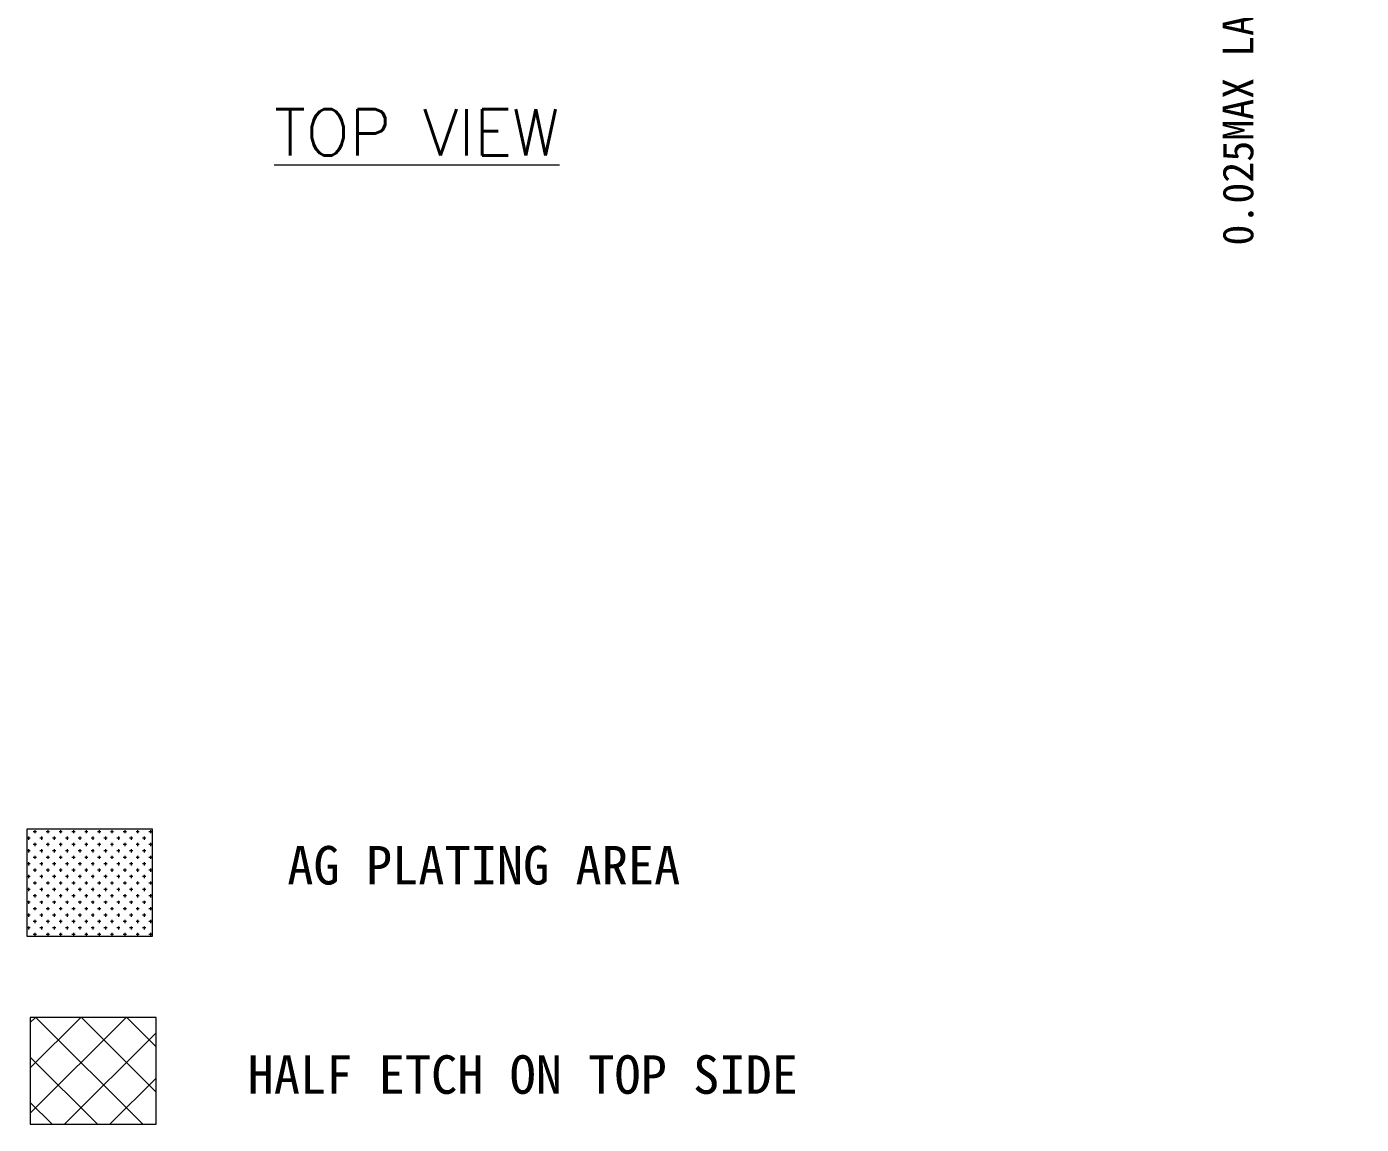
# Model space of a CAD drawing. Extents: x 17.2 to 26, y -9.2 to 3.4.
# Drawn here: x 20.79 to 25.98, y -9.16 to -4.89 of the extents above; entities that cross this region are included whole.
import ezdxf
from ezdxf.enums import TextEntityAlignment as Align

# ---------------------------------------------------------------- set-up
doc = ezdxf.new("R2010")
doc.units = 0
doc.header["$LTSCALE"] = 5
doc.header["$MEASUREMENT"] = 0
doc.header["$PDMODE"] = 3
doc.linetypes.add('0', pattern=[0])
doc.layers.get('Defpoints').update_dxf_attribs({"linetype": 'CONTINUOUS'})
for name, color, linetype in [('1', 7, 'CONTINUOUS'), ('PLATING', 3, 'CONTINUOUS'), ('标注', 4, '0')]:
    doc.layers.add(name, color=color, linetype=linetype)
doc.layers.add('ETCH', color=4, linetype='CONTINUOUS', lineweight=15)
doc.styles.add('SIMPLEX', font='SIMPLEX')
doc.styles.get("Standard").update_dxf_attribs({"font": 'romans.shx', "bigfont": 'bigfont.shx'})
doc.styles.add('宋体', font='SimSun.ttf')
doc.dimstyles.new('Standard$0', dxfattribs={"dimtxt": 0.08, "dimasz": 0.08, "dimexe": 0.0266, "dimexo": 0.0266, "dimgap": 0.0266, "dimtad": 0, "dimdec": 3, "dimzin": 1, "dimdsep": 46, "dimtxsty": 'STANDARD', "dimcen": 0, "dimclrd": 256, "dimclre": 256, "dimclrt": 256, "dimadec": 0, "dimazin": 1, "dimtm": 1.25, "dimtfac": 1, "dimtdec": 3, "dimtmove": 0, "dimatfit": 0, "dimfxl": 1, "dimtolj": 1, "dimtzin": 0, "dimlwd": -1, "dimlwe": -1, "dimarcsym": 0})

# ---------------------------------------------------------------- blocks, each defined once
blk = doc.blocks.new('*D31')
at = {"layer": 'Defpoints', "color": 0, "transparency": 16777216}
for p in [(-6598.6365, -1056.2968), (-6598.6192, -1056.2718), (-6596.4991, -1056.2718)]:
    blk.add_point(p, dxfattribs=at)
at = {"layer": 'ETCH', "linetype": 'Continuous', "transparency": 16777216}
for p, q in [((-6596.4991, -1056.1918), (-6596.4991, -1056.1118)), ((-6598.6099, -1056.2968), (-6596.4725, -1056.2968)), ((-6598.5926, -1056.2718), (-6596.4725, -1056.2718)), ((-6596.4991, -1056.2968), (-6596.4991, -1056.2718)), ((-6596.4991, -1056.3768), (-6596.4991, -1056.4568))]:
    blk.add_line(p, q, dxfattribs=at)
at = {"layer": 'ETCH', "transparency": 16777216}
for points in [[(-6596.5125, -1056.1918), (-6596.4858, -1056.1918), (-6596.4991, -1056.2718)], [(-6596.4858, -1056.3768), (-6596.5125, -1056.3768), (-6596.4991, -1056.2968)]]:
    blk.add_solid(points, dxfattribs=at)
at = {"layer": 'ETCH', "transparency": 16777216, "insert": (-6596.4991, -1057.6348), "char_height": 0.12, "attachment_point": 5, "rotation": 90, "style": '宋体'}
blk.add_mtext('\\A1;0.025{\\fSimSun|b0|i0|c0|p2;\\C4;MAX LACK AG IS ALLOWED}', dxfattribs=at)

msp = doc.modelspace()

# ---------------------------------------------------------------- hatches: boundary and pattern name
at = {"layer": 'ETCH', "lineweight": 5}
h = msp.add_hatch(dxfattribs=at)
h.set_pattern_fill('ANSI37', color=6, style=0)
h.set_pattern_definition([(45, (6760.07948, 955.39289), (-0.0883883476, 0.0883883476), []), (135, (6760.07948, 955.39289), (-0.0883883476, -0.0883883476), [])])
h.paths.add_polyline_path([(21.2908, -8.7482), (20.8006, -8.7482), (20.8006, -9.1648), (21.2908, -9.1648)])
at = {"layer": 'PLATING', "lineweight": 5}
h = msp.add_hatch(dxfattribs=at)
h.set_pattern_fill('CROSS', color=256, scale=0.1, angle=180)
h.paths.add_polyline_path([(21.2768, -8.0158), (20.7867, -8.0158), (20.7867, -8.4324), (21.2768, -8.4324)])

# ---------------------------------------------------------------- linework, layer by layer
at = {"layer": '1', "color": 7, "lineweight": 5}
for p, q in [((20.7867, -8.0158, -0.0291), (20.7867, -8.4324, -0.0291)), ((21.2768, -8.0158, -0.0291), (20.7867, -8.0158, -0.0291)), ((21.2768, -8.4324, -0.0291), (21.2768, -8.0158, -0.0291)), ((20.7867, -8.4324, -0.0291), (21.2768, -8.4324, -0.0291)), ((20.8006, -8.7482, -0.0291), (20.8006, -9.1648, -0.0291)), ((21.2908, -8.7482, -0.0291), (20.8006, -8.7482, -0.0291)), ((21.2908, -9.1648, -0.0291), (21.2908, -8.7482, -0.0291)), ((20.8006, -9.1648, -0.0291), (21.2908, -9.1648, -0.0291))]:
    msp.add_line(p, q, dxfattribs=at)

# ---------------------------------------------------------------- texts
at = {"layer": '标注', "lineweight": 5, "style": '宋体'}
for s, p in [('AG PLATING AREA', (23.332, -8.1556, -0.0291)), ('HALF ETCH ON TOP SIDE', (23.7898, -8.9709, -0.0701))]:
    msp.add_text(s, height=0.15, dxfattribs=at).set_placement(p, align=Align.MIDDLE_RIGHT)
at = {"layer": '标注', "lineweight": 5, "insert": (22.3062, -5.3012, -0.0402), "char_height": 0.18, "attachment_point": 5, "style": 'SIMPLEX'}
msp.add_mtext('{\\LTOP VIEW}', dxfattribs=at)

# ---------------------------------------------------------------- dimensions: what is measured, and where the dimension line sits
at = {"layer": 'ETCH'}
dim = msp.add_linear_dim(base=(25.5044, -3.2771, -0.0582), p1=(23.367, -3.3021, -0.0582), p2=(23.3844, -3.2771, -0.0582), angle=90, text='<>{\\fSimSun|b0|i0|c0|p2;\\C4;MAX LACK AG IS ALLOWED}', dimstyle='Standard$0', override={"dimtxt": 0.12, "dimtxsty": '宋体', "dimtfillclr": 256, "dimarcsym": 2}, dxfattribs=at)
dim.commit()
dim.dimension.update_dxf_attribs({"geometry": '*D31', "text_midpoint": (25.5044, -4.64, -0.0582), "dimtype": 128, "insert": (6622.0036, 1052.9948, -0.0582)})

doc.saveas('drawing.dxf')
